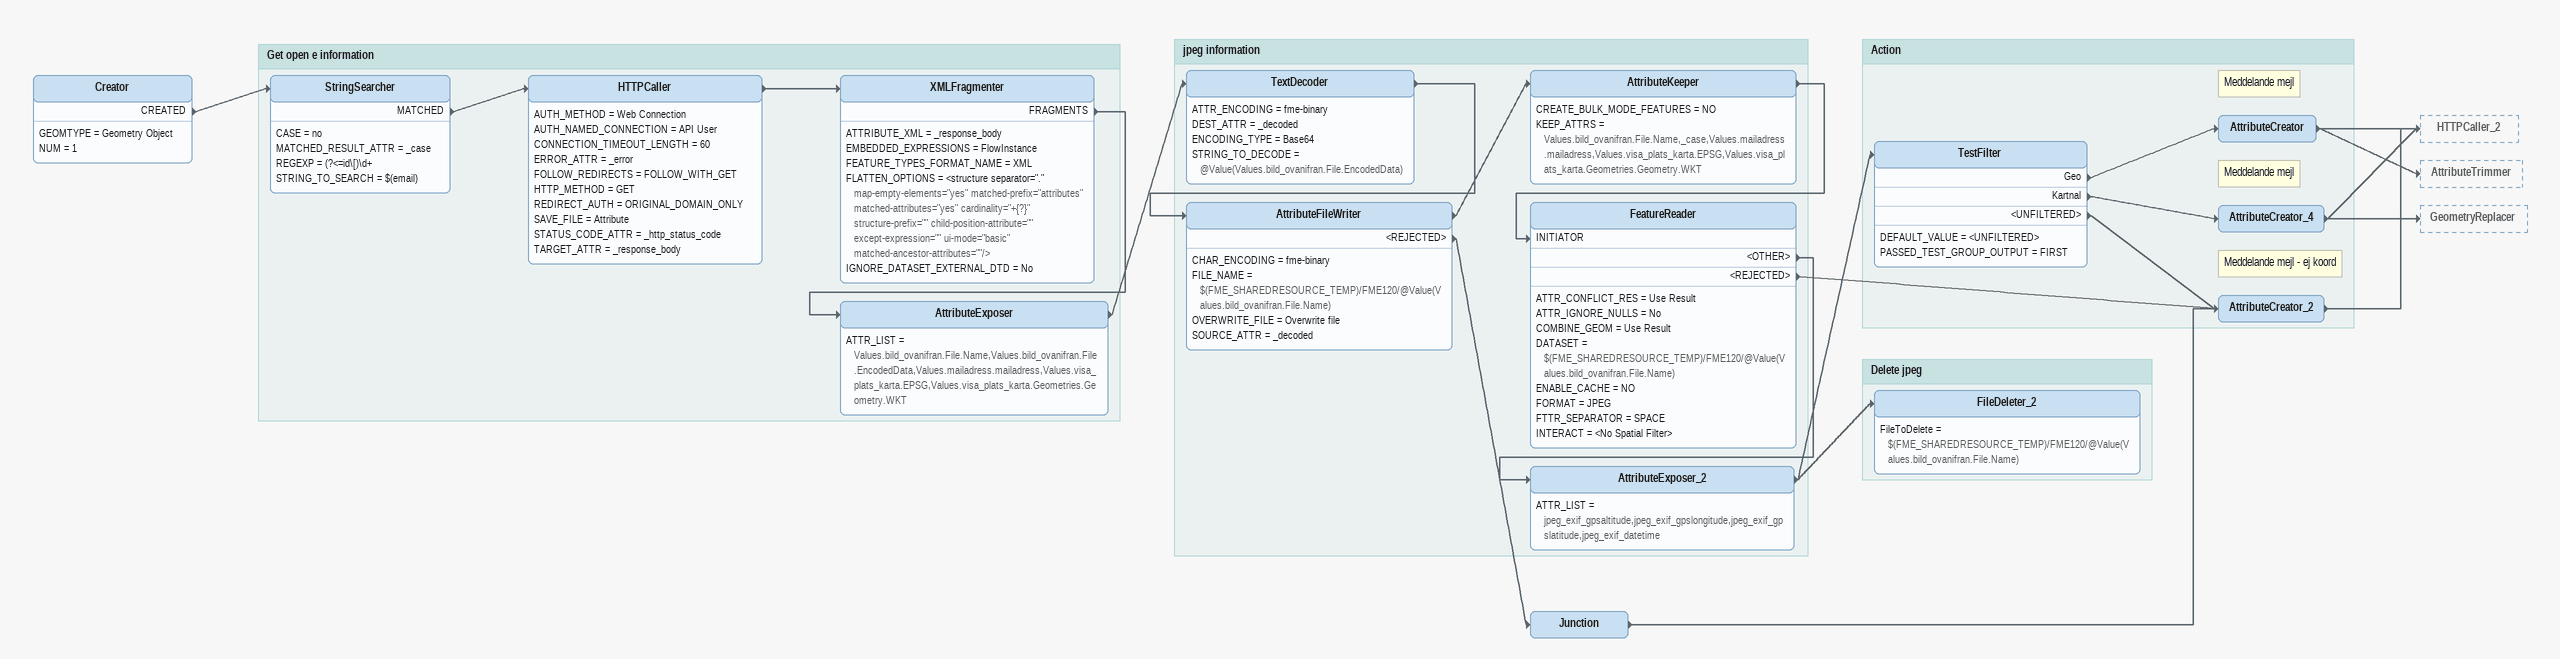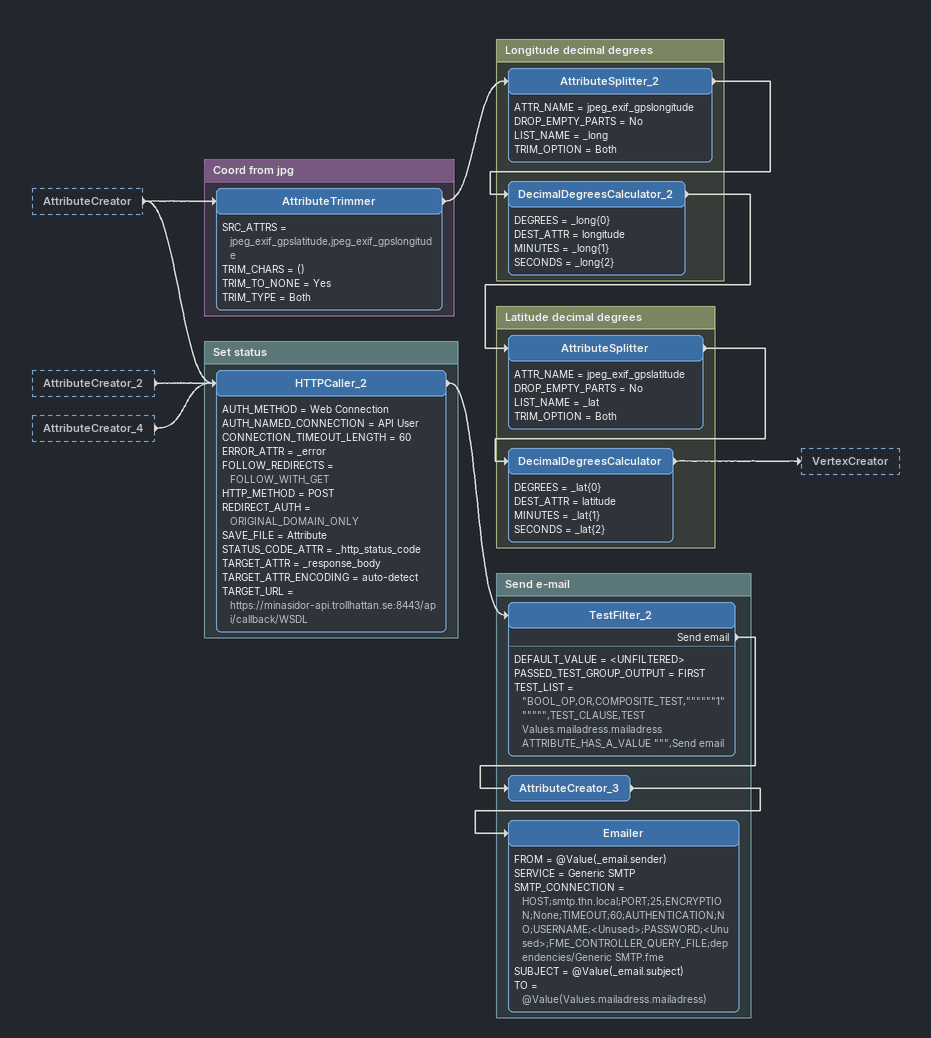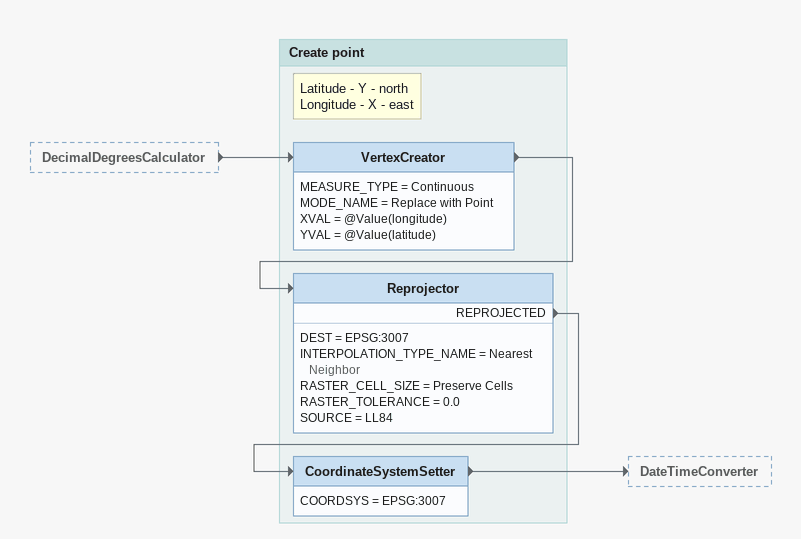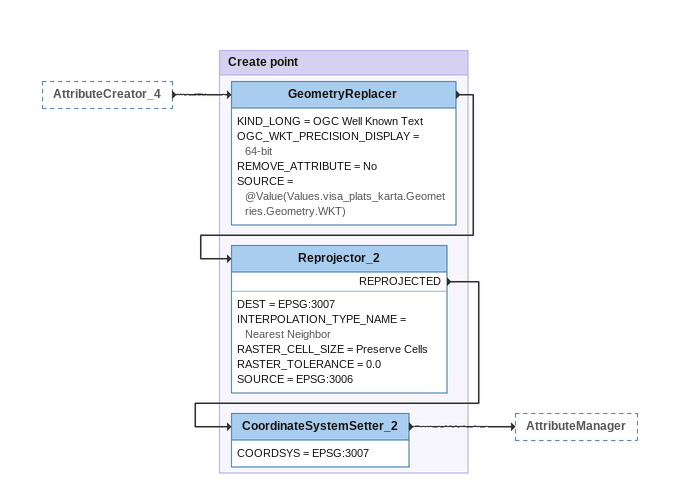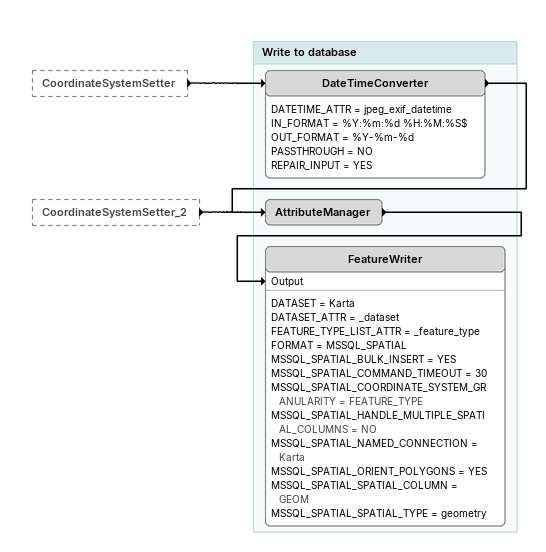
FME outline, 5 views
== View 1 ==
Creator
    GEOMTYPE = Geometry Object
    NUM = 1
    CREATED -> StringSearcher
Junction
    -> AttributeCreator_2

Bookmark: Get open e information
StringSearcher
    CASE = no
    MATCHED_RESULT_ATTR = _case
    REGEXP = (?<=id\[)\d+
    STRING_TO_SEARCH = $(email)
    MATCHED -> HTTPCaller
HTTPCaller
    AUTH_METHOD = Web Connection
    AUTH_NAMED_CONNECTION = API User
    CONNECTION_TIMEOUT_LENGTH = 60
    ERROR_ATTR = _error
    FOLLOW_REDIRECTS = FOLLOW_WITH_GET
    HTTP_METHOD = GET
    REDIRECT_AUTH = ORIGINAL_DOMAIN_ONLY
    SAVE_FILE = Attribute
    STATUS_CODE_ATTR = _http_status_code
    TARGET_ATTR = _response_body
    -> XMLFragmenter
XMLFragmenter
    ATTRIBUTE_XML = _response_body
    EMBEDDED_EXPRESSIONS = FlowInstance
    FEATURE_TYPES_FORMAT_NAME = XML
    FLATTEN_OPTIONS = <structure separator="." map-empty-elements="yes" matched-prefix="attributes" matched-attributes="yes" cardinality="+{?}" structure-prefix="" child-position-attribute="" except-expression="" ui-mode="basic" matched-ancestor-attributes=""/>
    IGNORE_DATASET_EXTERNAL_DTD = No
    FRAGMENTS -> AttributeExposer
AttributeExposer
    ATTR_LIST = Values.bild_ovanifran.File.Name,Values.bild_ovanifran.File.EncodedData,Values.mailadress.mailadress,Values.visa_plats_karta.EPSG,Values.visa_plats_karta.Geometries.Geometry.WKT
    -> TextDecoder

Bookmark: jpeg information
TextDecoder
    ATTR_ENCODING = fme-binary
    DEST_ATTR = _decoded
    ENCODING_TYPE = Base64
    STRING_TO_DECODE = @Value(Values.bild_ovanifran.File.EncodedData)
    -> AttributeFileWriter
AttributeFileWriter
    CHAR_ENCODING = fme-binary
    FILE_NAME = $(FME_SHAREDRESOURCE_TEMP)/FME120/@Value(Values.bild_ovanifran.File.Name)
    OVERWRITE_FILE = Overwrite file
    SOURCE_ATTR = _decoded
    -> AttributeKeeper
    <REJECTED> -> Junction
AttributeKeeper
    CREATE_BULK_MODE_FEATURES = NO
    KEEP_ATTRS = Values.bild_ovanifran.File.Name,_case,Values.mailadress.mailadress,Values.visa_plats_karta.EPSG,Values.visa_plats_karta.Geometries.Geometry.WKT
    -> FeatureReader [INITIATOR]
FeatureReader
    ATTR_CONFLICT_RES = Use Result
    ATTR_IGNORE_NULLS = No
    COMBINE_GEOM = Use Result
    DATASET = $(FME_SHAREDRESOURCE_TEMP)/FME120/@Value(Values.bild_ovanifran.File.Name)
    ENABLE_CACHE = NO
    FORMAT = JPEG
    FTTR_SEPARATOR = SPACE
    INTERACT = <No Spatial Filter>
    <OTHER> -> AttributeExposer_2
    <REJECTED> -> AttributeCreator_2
AttributeExposer_2
    ATTR_LIST = jpeg_exif_gpsaltitude,jpeg_exif_gpslongitude,jpeg_exif_gpslatitude,jpeg_exif_datetime
    -> TestFilter
    -> FileDeleter_2

Bookmark: Action
TestFilter
    DEFAULT_VALUE = <UNFILTERED>
    PASSED_TEST_GROUP_OUTPUT = FIRST
    Geo -> AttributeCreator
    Kartnal -> AttributeCreator_4
    <UNFILTERED> -> AttributeCreator_2
Note: Meddelande mejl
AttributeCreator
    -> HTTPCaller_2
    -> AttributeTrimmer
Note: Meddelande mejl
AttributeCreator_4
    -> HTTPCaller_2
    -> GeometryReplacer
Note: Meddelande mejl - ej koord
AttributeCreator_2
    -> HTTPCaller_2

Bookmark: Delete jpeg
FileDeleter_2
    FileToDelete = $(FME_SHAREDRESOURCE_TEMP)/FME120/@Value(Values.bild_ovanifran.File.Name)

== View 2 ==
AttributeCreator [outside]
    -> HTTPCaller_2
    -> AttributeTrimmer
AttributeCreator_2 [outside]
    -> HTTPCaller_2
AttributeCreator_4 [outside]
    -> HTTPCaller_2

Bookmark: Coord from jpg
AttributeTrimmer
    SRC_ATTRS = jpeg_exif_gpslatitude,jpeg_exif_gpslongitude
    TRIM_CHARS = ()
    TRIM_TO_NONE = Yes
    TRIM_TYPE = Both
    -> AttributeSplitter_2

Bookmark: Longitude decimal degrees
AttributeSplitter_2
    ATTR_NAME = jpeg_exif_gpslongitude
    DROP_EMPTY_PARTS = No
    LIST_NAME = _long
    TRIM_OPTION = Both
    -> DecimalDegreesCalculator_2
DecimalDegreesCalculator_2
    DEGREES = _long{0}
    DEST_ATTR = longitude
    MINUTES = _long{1}
    SECONDS = _long{2}
    -> AttributeSplitter

Bookmark: Latitude decimal degrees
AttributeSplitter
    ATTR_NAME = jpeg_exif_gpslatitude
    DROP_EMPTY_PARTS = No
    LIST_NAME = _lat
    TRIM_OPTION = Both
    -> DecimalDegreesCalculator
DecimalDegreesCalculator
    DEGREES = _lat{0}
    DEST_ATTR = latitude
    MINUTES = _lat{1}
    SECONDS = _lat{2}
    -> VertexCreator

Bookmark: Set status
HTTPCaller_2
    AUTH_METHOD = Web Connection
    AUTH_NAMED_CONNECTION = API User
    CONNECTION_TIMEOUT_LENGTH = 60
    ERROR_ATTR = _error
    FOLLOW_REDIRECTS = FOLLOW_WITH_GET
    HTTP_METHOD = POST
    REDIRECT_AUTH = ORIGINAL_DOMAIN_ONLY
    SAVE_FILE = Attribute
    STATUS_CODE_ATTR = _http_status_code
    TARGET_ATTR = _response_body
    TARGET_ATTR_ENCODING = auto-detect
    TARGET_URL = https://minasidor-api.trollhattan.se:8443/api/callback/WSDL
    -> TestFilter_2

Bookmark: Send e-mail
TestFilter_2
    DEFAULT_VALUE = <UNFILTERED>
    PASSED_TEST_GROUP_OUTPUT = FIRST
    TEST_LIST = "BOOL_OP,OR,COMPOSITE_TEST,""""""1"""""",TEST_CLAUSE,TEST Values.mailadress.mailadress ATTRIBUTE_HAS_A_VALUE """,Send email
    Send email -> AttributeCreator_3
AttributeCreator_3
    -> Emailer
Emailer
    FROM = @Value(_email.sender)
    SERVICE = Generic SMTP
    SMTP_CONNECTION = HOST;smtp.thn.local;PORT;25;ENCRYPTION;None;TIMEOUT;60;AUTHENTICATION;NO;USERNAME;<Unused>;PASSWORD;<Unused>;FME_CONTROLLER_QUERY_FILE;dependencies/Generic SMTP.fme
    SUBJECT = @Value(_email.subject)
    TO = @Value(Values.mailadress.mailadress)

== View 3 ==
DecimalDegreesCalculator [outside]
    -> VertexCreator

Bookmark: Create point
Note: Latitude - Y - north / Longitude - X - east
VertexCreator
    MEASURE_TYPE = Continuous
    MODE_NAME = Replace with Point
    XVAL = @Value(longitude)
    YVAL = @Value(latitude)
    -> Reprojector
Reprojector
    DEST = EPSG:3007
    INTERPOLATION_TYPE_NAME = Nearest Neighbor
    RASTER_CELL_SIZE = Preserve Cells
    RASTER_TOLERANCE = 0.0
    SOURCE = LL84
    REPROJECTED -> CoordinateSystemSetter
CoordinateSystemSetter
    COORDSYS = EPSG:3007
    -> DateTimeConverter

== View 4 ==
AttributeCreator_4 [outside]
    -> GeometryReplacer

Bookmark: Create point
GeometryReplacer
    KIND_LONG = OGC Well Known Text
    OGC_WKT_PRECISION_DISPLAY = 64-bit
    REMOVE_ATTRIBUTE = No
    SOURCE = @Value(Values.visa_plats_karta.Geometries.Geometry.WKT)
    -> Reprojector_2
Reprojector_2
    DEST = EPSG:3007
    INTERPOLATION_TYPE_NAME = Nearest Neighbor
    RASTER_CELL_SIZE = Preserve Cells
    RASTER_TOLERANCE = 0.0
    SOURCE = EPSG:3006
    REPROJECTED -> CoordinateSystemSetter_2
CoordinateSystemSetter_2
    COORDSYS = EPSG:3007
    -> AttributeManager

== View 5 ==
CoordinateSystemSetter [outside]
    -> DateTimeConverter
CoordinateSystemSetter_2 [outside]
    -> AttributeManager

Bookmark: Write to database
DateTimeConverter
    DATETIME_ATTR = jpeg_exif_datetime
    IN_FORMAT = %Y:%m:%d %H:%M:%S$
    OUT_FORMAT = %Y-%m-%d
    PASSTHROUGH = NO
    REPAIR_INPUT = YES
    -> AttributeManager
AttributeManager
    -> FeatureWriter [Output]
FeatureWriter
    DATASET = Karta
    DATASET_ATTR = _dataset
    FEATURE_TYPE_LIST_ATTR = _feature_type
    FORMAT = MSSQL_SPATIAL
    MSSQL_SPATIAL_BULK_INSERT = YES
    MSSQL_SPATIAL_COMMAND_TIMEOUT = 30
    MSSQL_SPATIAL_COORDINATE_SYSTEM_GRANULARITY = FEATURE_TYPE
    MSSQL_SPATIAL_HANDLE_MULTIPLE_SPATIAL_COLUMNS = NO
    MSSQL_SPATIAL_NAMED_CONNECTION = Karta
    MSSQL_SPATIAL_ORIENT_POLYGONS = YES
    MSSQL_SPATIAL_SPATIAL_COLUMN = GEOM
    MSSQL_SPATIAL_SPATIAL_TYPE = geometry
